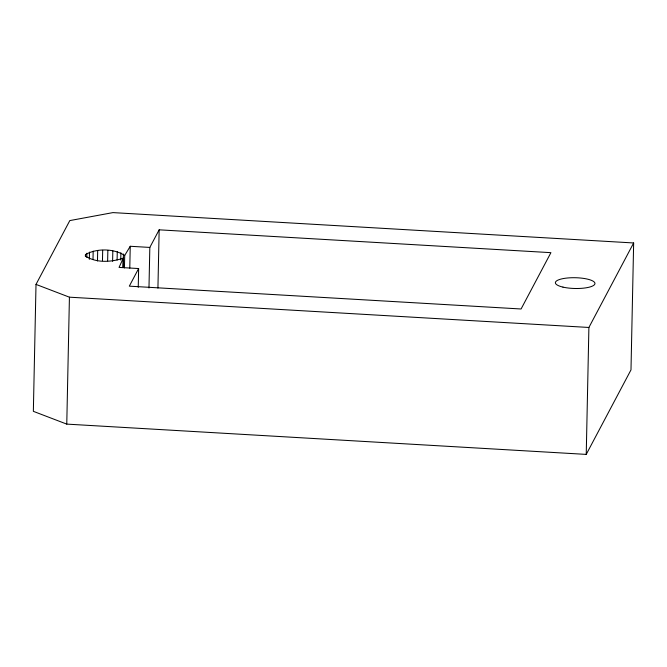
<?xml version="1.0" encoding="UTF-8"?>
<svg xmlns="http://www.w3.org/2000/svg" width="667" height="667" viewBox="0 0 667 667"><rect width="100%" height="100%" fill="white"/><g stroke="black" fill="none" stroke-linecap="round" stroke-linejoin="round"><path stroke-width="1" d="M36.01 284.4L33.35 411.331L66.767 424.112L586.235 454.394L630.99 369.885L633.65 242.963L112.948 212.606L69.81 220.585L36.01 284.4L69.426 297.182L588.894 327.464L633.65 242.963M66.767 424.112L69.426 297.182M85.426 256.645L85.468 254.561C96.665 248.141 113.84 248.432 124.704 255.444L124.437 267.926M86.768 257.395L86.86 253.235M89.336 259.355L89.486 252.076M93.005 259.488L93.18 251.159M97.465 260.964L97.682 250.559M102.468 260.714L102.685 250.308M107.637 260.83L107.854 250.425M112.606 261.306L112.823 250.9M117.1 260.022L117.275 251.701M120.735 260.063L120.885 252.776M123.053 267.534L123.253 258.171C111.489 262.223 95.965 263.215 85.409 255.97L85.468 254.561M123.137 267.575L123.42 254.052M129.782 268.134L130.24 246.281L149.825 247.424L159.155 229.823L550.917 252.66L521.077 308.988L129.315 286.16L138.636 268.551L119.051 267.409L123.253 258.171M138.244 287.277L138.636 268.551M148.974 288.002L149.825 247.424M157.929 288.086L159.155 229.823M586.235 454.394L588.894 327.464M124.704 255.444L130.24 246.281M562.956 287.11A19.793 5.386 1.2 0 0 594.764 284.25A19.793 5.386 1.2 0 0 567.8 277.964A19.793 5.386 1.2 0 0 562.956 287.11"/></g></svg>
